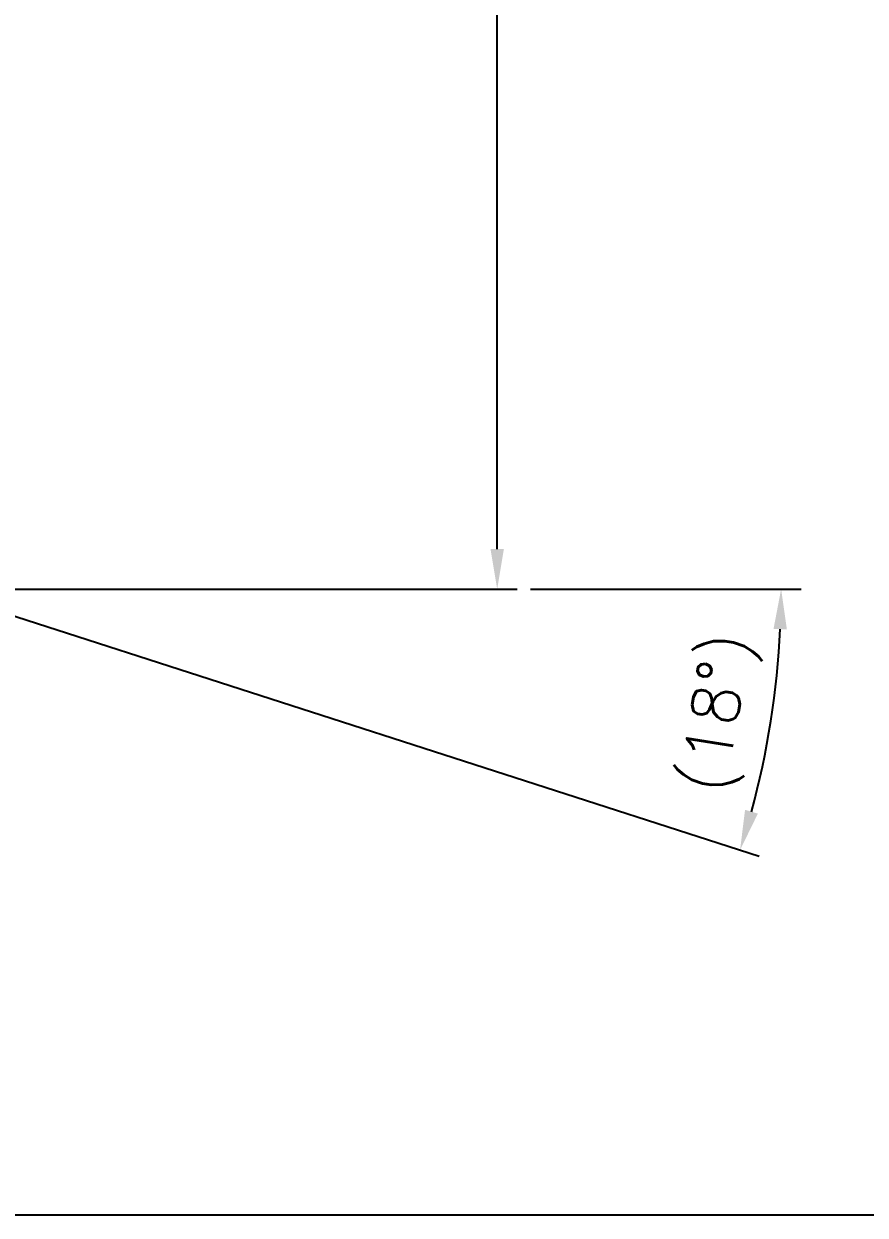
# Model space of a CAD drawing. Extents: x 19044 to 19885, y -10133 to -9539.
# Drawn here: x 19271 to 19334, y -9997.5 to -9908.3 of the extents above; entities that cross this region are included whole.
import ezdxf

# ---------------------------------------------------------------- set-up
doc = ezdxf.new("R2010")
doc.units = 0
doc.header["$LTSCALE"] = 7
doc.header["$MEASUREMENT"] = 0
doc.layers.add('D', color=2, linetype='CONTINUOUS')
doc.styles.add('GHS', font='ROMANS.shx', dxfattribs={"bigfont": 'GHS.shx'})

msp = doc.modelspace()

# ---------------------------------------------------------------- linework, layer by layer
at = {"layer": 'D'}
for p, q in [((19306.451, -9947.607), (19306.451, -9769.583)), ((19265.034, -9950.607), (19307.951, -9950.607)), ((19308.951, -9950.607), (19329.211, -9950.607)), ((19267.895, -9951.853), (19326.064, -9970.616)), ((19520.151, -9997.498), (19267.01, -9997.498))]:
    msp.add_line(p, q, dxfattribs=at)
msp.add_arc((19264.034, -9950.607), 63.677, 344.82177, 357.30038, dxfattribs=at)
for points in [[(19305.951, -9947.607), (19306.951, -9947.607), (19306.451, -9950.607)], [(19327.14, -9953.595), (19328.14, -9953.618), (19327.711, -9950.607)], [(19325.969, -9967.421), (19325.01, -9967.137), (19324.636, -9970.155)]]:
    msp.add_solid(points, dxfattribs=at)

# ---------------------------------------------------------------- texts
at = {"layer": 'D', "insert": (19323.315, -9959.932), "char_height": 3.5, "attachment_point": 5, "rotation": 81.06108, "style": 'GHS'}
msp.add_mtext('\\A1;(18%%d)', dxfattribs=at)

doc.saveas('drawing.dxf')
